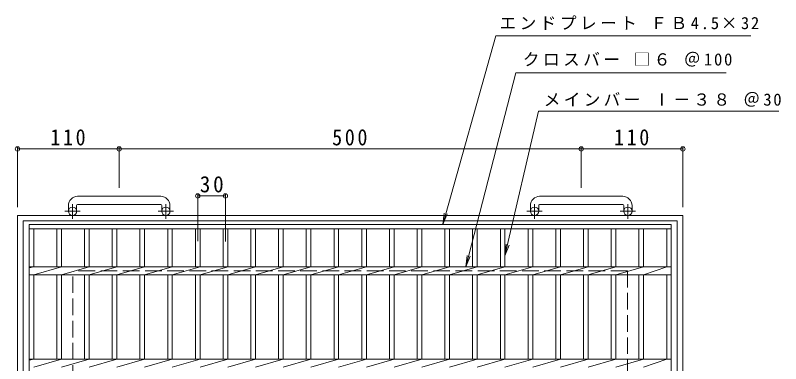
# Model space of a CAD drawing. Units: millimetres, scale not verified. Extents: x -910 to 979, y -818 to 762.
# Drawn here: x -874 to -46, y 385 to 762 of the extents above; entities that cross this region are included whole.
import ezdxf

# ---------------------------------------------------------------- set-up
doc = ezdxf.new("R2010")
doc.units = ezdxf.units.MM
doc.header["$LTSCALE"] = 6
doc.header["$PDMODE"] = 32
doc.header["$PDSIZE"] = 4.8
doc.linetypes.add('CHAIN1', pattern=[8, 5, -1, 1, -1])
doc.linetypes.add('DASHED3', pattern=[4, 3, -1])
for name, color, linetype, lineweight in [('B-1', 2, 'Continuous', 9), ('B-2', 3, 'Continuous', 9), ('B-4', 7, 'Continuous', 9), ('B-C', 7, 'Continuous', 9)]:
    doc.layers.add(name, color=color, linetype=linetype, lineweight=lineweight)
doc.styles.add('ＭＳ ゴシック', font='')
doc.styles.get('ＭＳ ゴシック').set_extended_font_data('MS Gothic')

msp = doc.modelspace()

# ---------------------------------------------------------------- linework, layer by layer
at = {"layer": 'B-1'}
for p, q in [((-716.539, 565.894), (-806.539, 565.894)), ((-216.539, 565.894), (-306.539, 565.894)), ((-816.539, 555.894), (-816.539, 549.794)), ((-807.539, 555.894), (-807.539, 549.794)), ((-806.539, 556.894), (-716.539, 556.894)), ((-715.539, 555.894), (-715.539, 549.794)), ((-706.539, 555.894), (-706.539, 549.794)), ((-316.539, 555.894), (-316.539, 549.794)), ((-307.539, 555.894), (-307.539, 549.794)), ((-306.539, 556.894), (-216.539, 556.894)), ((-215.539, 555.894), (-215.539, 549.794)), ((-206.539, 555.894), (-206.539, 549.794)), ((-871.539, 545.294), (-871.539, -174.706)), ((-871.539, 545.294), (-151.539, 545.294)), ((-865.539, 539.294), (-865.539, -168.706)), ((-865.539, 539.294), (-157.539, 539.294)), ((-157.539, 539.294), (-157.539, -168.706)), ((-151.539, 545.294), (-151.539, -174.706))]:
    msp.add_line(p, q, dxfattribs=at)
at = {"layer": 'B-1', "linetype": 'CHAIN1'}
for p, q in [((-812.039, 541.686), (-812.039, 557.285)), ((-711.039, 541.686), (-711.039, 557.285)), ((-312.039, 541.686), (-312.039, 557.285)), ((-211.039, 541.686), (-211.039, 557.285)), ((-803.876, 549.794), (-820.283, 549.794)), ((-702.876, 549.794), (-719.283, 549.794)), ((-303.876, 549.794), (-320.283, 549.794)), ((-202.876, 549.794), (-219.283, 549.794))]:
    msp.add_line(p, q, dxfattribs=at)
at = {"layer": 'B-1', "linetype": 'DASHED3'}
for p, q in [((-811.539, -114.706), (-811.539, 485.294)), ((-211.539, 485.294), (-811.539, 485.294)), ((-211.539, 485.294), (-211.539, -114.706))]:
    msp.add_line(p, q, dxfattribs=at)
at = {"layer": 'B-1'}
for centre in [(-812.039, 549.794), (-711.039, 549.794), (-312.039, 549.794), (-211.039, 549.794)]:
    msp.add_circle(centre, 4.5, dxfattribs=at)
for centre, radius, start, end in [((-806.539, 555.894), 10, 90, 180), ((-716.539, 555.894), 10, 0, 90), ((-306.539, 555.894), 10, 90, 180), ((-216.539, 555.894), 10, 0, 90), ((-806.539, 555.894), 1, 90, 180), ((-716.539, 555.894), 1, 0, 90), ((-306.539, 555.894), 1, 90, 180), ((-216.539, 555.894), 1, 0, 90)]:
    msp.add_arc(centre, radius, start, end, dxfattribs=at)
at = {"layer": 'B-2'}
for p, q in [((-859.039, -164.706), (-859.039, 535.294)), ((-859.039, 535.294), (-164.04, 535.294)), ((-859.039, 530.794), (-164.04, 530.794)), ((-854.038, 489.534), (-854.038, 530.794)), ((-829.038, 530.794), (-829.038, 489.534)), ((-824.039, 530.794), (-824.039, 489.534)), ((-799.038, 530.794), (-799.038, 489.534)), ((-794.038, 530.794), (-794.038, 489.534)), ((-769.039, 530.794), (-769.039, 489.534)), ((-764.038, 530.794), (-764.038, 489.534)), ((-739.038, 530.794), (-739.038, 489.534)), ((-734.039, 530.794), (-734.039, 489.534)), ((-709.038, 530.794), (-709.038, 489.534)), ((-704.038, 530.794), (-704.038, 489.534)), ((-679.038, 530.794), (-679.038, 489.534)), ((-674.038, 530.794), (-674.038, 489.534)), ((-649.038, 530.794), (-649.038, 489.534)), ((-644.039, 530.794), (-644.039, 489.534)), ((-619.038, 530.794), (-619.038, 489.534)), ((-614.039, 530.794), (-614.039, 489.534)), ((-589.038, 530.794), (-589.038, 489.534)), ((-584.038, 530.794), (-584.038, 489.534)), ((-559.038, 530.794), (-559.038, 489.534)), ((-554.038, 530.794), (-554.038, 489.534)), ((-529.038, 530.794), (-529.038, 489.534)), ((-524.038, 530.794), (-524.038, 489.534)), ((-499.038, 530.794), (-499.038, 489.534)), ((-494.039, 530.794), (-494.039, 489.534)), ((-469.039, 530.794), (-469.039, 489.534)), ((-464.039, 530.794), (-464.039, 489.534)), ((-439.039, 530.794), (-439.039, 489.534)), ((-434.039, 530.794), (-434.039, 489.534)), ((-409.039, 530.794), (-409.039, 489.534)), ((-404.039, 530.794), (-404.039, 489.534)), ((-379.039, 530.794), (-379.039, 489.534)), ((-374.04, 530.794), (-374.04, 489.534)), ((-349.04, 530.794), (-349.04, 489.534)), ((-344.04, 530.794), (-344.04, 489.534)), ((-319.04, 530.794), (-319.04, 489.534)), ((-314.04, 530.794), (-314.04, 489.534)), ((-289.04, 530.794), (-289.04, 489.534)), ((-284.04, 530.794), (-284.04, 489.534)), ((-259.041, 530.794), (-259.041, 489.534)), ((-254.041, 530.794), (-254.041, 489.534)), ((-229.041, 530.794), (-229.041, 489.534)), ((-224.041, 530.794), (-224.041, 489.534)), ((-199.041, 530.794), (-199.041, 489.534)), ((-194.041, 530.794), (-194.041, 489.534)), ((-169.039, 530.794), (-169.039, 489.534)), ((-169.038, 530.794), (-169.038, 489.534)), ((-164.04, 535.294), (-164.04, -164.706)), ((-164.038, 530.794), (-164.038, 489.534)), ((-854.038, 489.534), (-859.039, 488.534)), ((-859.039, 489.534), (-164.04, 489.534)), ((-824.039, 489.534), (-854.038, 481.054)), ((-794.038, 489.534), (-824.039, 481.054)), ((-764.038, 489.534), (-794.038, 481.054)), ((-734.039, 489.534), (-764.038, 481.054)), ((-704.038, 489.534), (-734.039, 481.054)), ((-674.038, 489.534), (-704.038, 481.054)), ((-644.038, 489.534), (-674.038, 481.054)), ((-614.038, 489.534), (-644.039, 481.054)), ((-584.038, 489.534), (-614.039, 481.054)), ((-554.038, 489.534), (-584.038, 481.054)), ((-524.038, 489.534), (-554.038, 481.054)), ((-494.039, 489.534), (-524.038, 481.054)), ((-464.039, 489.534), (-494.038, 481.054)), ((-434.039, 489.534), (-464.039, 481.054)), ((-404.039, 489.534), (-434.039, 481.054)), ((-374.04, 489.534), (-404.039, 481.054)), ((-344.04, 489.534), (-374.04, 481.054)), ((-314.04, 489.534), (-344.04, 481.054)), ((-284.04, 489.534), (-314.04, 481.054)), ((-254.041, 489.534), (-284.04, 481.054)), ((-224.041, 489.534), (-254.041, 481.054)), ((-194.041, 489.534), (-224.041, 481.054)), ((-169.042, 489.534), (-194.041, 481.054)), ((-859.039, 481.054), (-164.04, 481.054)), ((-854.038, 389.534), (-854.038, 481.054)), ((-829.038, 481.054), (-829.038, 389.534)), ((-824.039, 481.054), (-824.039, 389.534)), ((-799.038, 481.054), (-799.038, 389.534)), ((-794.038, 481.054), (-794.038, 389.534)), ((-769.039, 481.054), (-769.039, 389.534)), ((-764.038, 481.054), (-764.038, 389.534)), ((-739.038, 481.054), (-739.038, 389.534)), ((-734.039, 481.054), (-734.039, 389.534)), ((-709.038, 481.054), (-709.038, 389.534)), ((-704.038, 481.054), (-704.038, 389.534)), ((-679.038, 481.054), (-679.038, 389.534)), ((-674.038, 481.054), (-674.038, 389.534)), ((-649.038, 481.054), (-649.038, 389.534)), ((-644.039, 481.054), (-644.039, 389.534)), ((-619.038, 481.054), (-619.038, 389.534)), ((-614.039, 481.054), (-614.039, 389.534)), ((-589.038, 481.054), (-589.038, 389.534)), ((-584.038, 481.054), (-584.038, 389.534)), ((-559.038, 481.054), (-559.038, 389.534)), ((-554.038, 481.054), (-554.038, 389.534)), ((-529.038, 481.054), (-529.038, 389.534)), ((-524.038, 481.054), (-524.038, 389.534)), ((-499.038, 481.054), (-499.038, 389.534)), ((-494.039, 481.054), (-494.039, 389.534)), ((-469.039, 481.054), (-469.039, 389.534)), ((-464.039, 481.054), (-464.039, 389.534)), ((-439.039, 481.054), (-439.039, 389.534)), ((-434.039, 481.054), (-434.039, 389.534)), ((-409.039, 481.054), (-409.039, 389.534)), ((-404.039, 481.054), (-404.039, 389.534)), ((-379.039, 481.054), (-379.039, 389.534)), ((-374.04, 481.054), (-374.04, 389.534)), ((-349.04, 481.054), (-349.04, 389.534)), ((-344.04, 481.054), (-344.04, 389.534)), ((-319.04, 481.054), (-319.04, 389.534)), ((-314.04, 481.054), (-314.04, 389.534)), ((-289.04, 481.054), (-289.04, 389.534)), ((-284.04, 481.054), (-284.04, 389.534)), ((-259.041, 481.054), (-259.041, 389.534)), ((-254.041, 481.054), (-254.041, 389.534)), ((-229.041, 481.054), (-229.041, 389.534)), ((-224.041, 481.054), (-224.041, 389.534)), ((-199.041, 481.054), (-199.041, 389.534)), ((-194.041, 481.054), (-194.041, 389.534)), ((-169.039, 481.054), (-169.039, 389.534)), ((-169.038, 481.054), (-169.038, 389.534)), ((-164.038, 481.054), (-164.038, 389.534)), ((-854.038, 389.534), (-859.039, 388.534)), ((-859.039, 389.534), (-164.04, 389.534)), ((-824.039, 389.534), (-854.038, 381.054)), ((-794.038, 389.534), (-824.039, 381.054)), ((-764.038, 389.534), (-794.038, 381.054)), ((-734.039, 389.534), (-764.038, 381.054)), ((-704.038, 389.534), (-734.039, 381.054)), ((-674.038, 389.534), (-704.038, 381.054)), ((-644.038, 389.534), (-674.038, 381.054)), ((-614.038, 389.534), (-644.039, 381.054)), ((-584.038, 389.534), (-614.039, 381.054)), ((-554.038, 389.534), (-584.038, 381.054)), ((-524.038, 389.534), (-554.038, 381.054)), ((-494.039, 389.534), (-524.038, 381.054)), ((-464.039, 389.534), (-494.038, 381.054)), ((-434.039, 389.534), (-464.039, 381.054)), ((-404.039, 389.534), (-434.039, 381.054)), ((-374.04, 389.534), (-404.039, 381.054)), ((-344.04, 389.534), (-374.04, 381.054)), ((-314.04, 389.534), (-344.04, 381.054)), ((-284.04, 389.534), (-314.04, 381.054)), ((-254.041, 389.534), (-284.04, 381.054)), ((-224.041, 389.534), (-254.041, 381.054)), ((-194.041, 389.534), (-224.041, 381.054)), ((-169.042, 389.533), (-194.041, 381.054))]:
    msp.add_line(p, q, dxfattribs=at)
at = {"layer": 'B-4'}
for p, q in [((-871.539, 554.294), (-871.539, 618.941)), ((-871.539, 617.141), (-761.539, 617.141)), ((-761.539, 574.894), (-761.539, 618.941)), ((-761.539, 617.141), (-261.539, 617.141)), ((-261.539, 574.894), (-261.539, 618.941)), ((-261.539, 617.141), (-151.539, 617.141)), ((-151.539, 554.294), (-151.539, 618.941)), ((-676.538, 517.509), (-676.538, 568.127)), ((-676.538, 566.328), (-646.538, 566.328)), ((-646.538, 517.161), (-646.538, 568.127))]:
    msp.add_line(p, q, dxfattribs=at)
for p in [(-871.539, 617.141), (-761.539, 617.141), (-261.539, 617.141), (-151.539, 617.141), (-676.538, 566.328), (-646.538, 566.328)]:
    msp.add_point(p, dxfattribs=at)
at = {"layer": 'B-C'}
for p, q in [((-411.303, 535.294), (-354.003, 739.606)), ((-354.003, 739.606), (-77.819, 739.606)), ((-332.419, 699.606), (-386.387, 489.534)), ((-332.419, 699.606), (-104.529, 699.606)), ((-307.785, 658.025), (-47.637, 658.025)), ((-411.303, 535.294), (-409.672, 547.687)), ((-411.303, 535.294), (-406.52, 546.842)), ((-344.04, 501.505), (-339.537, 513.166)), ((-386.387, 489.534), (-384.838, 501.937)), ((-386.387, 489.534), (-381.68, 501.114))]:
    msp.add_line(p, q, dxfattribs=at)
msp.add_lwpolyline([(-307.785, 658.025), (-344.04, 501.505), (-342.708, 513.934)], dxfattribs=at)

# ---------------------------------------------------------------- texts
at = {"layer": 'B-4', "color": 2, "char_height": 17.6, "attachment_point": 7, "style": 'ＭＳ ゴシック'}
for s, insert in [('\\T1.27;\\W0.9;110', (-836.039, 620.741)), ('\\T1.27;\\W0.9;500', (-531.039, 620.741)), ('\\T1.27;\\W0.9;110', (-226.039, 620.741)), ('\\T1.27;\\W0.95;30', (-674.288, 569.927))]:
    msp.add_mtext(s, dxfattribs=dict(at, insert=insert))
at = {"layer": 'B-C', "char_height": 13.2, "attachment_point": 7, "style": 'ＭＳ ゴシック'}
for s, insert in [('\\T1.21;エンドプレート\\~ＦＢ4.5×32', (-349.98, 745.98)), ('\\T1.21;クロスバー\\~□６\\~＠100', (-324.684, 706.174)), ('\\T1.2;メインバー\\~Ⅰ－３８\\~＠30', (-302.076, 662.728))]:
    msp.add_mtext(s, dxfattribs=dict(at, insert=insert))

doc.saveas('drawing.dxf')
